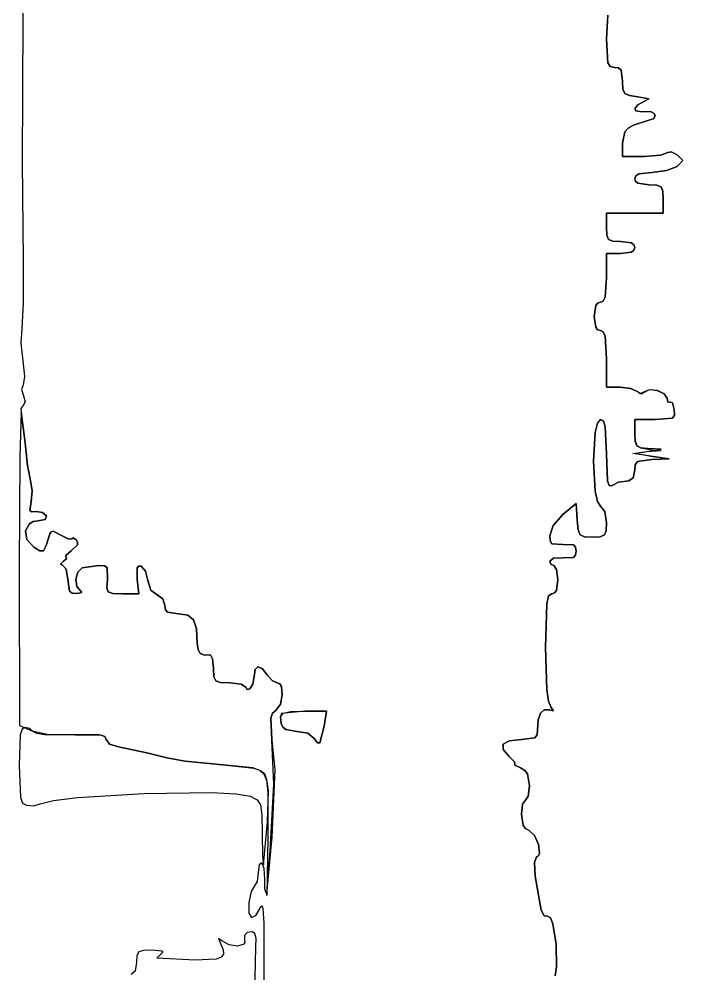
# Model space of a CAD drawing. Extents: x 0 to 397, y 0 to 706.
# Drawn here: x 0.4 to 58.2, y 243.5 to 326.6 of the extents above; entities that cross this region are included whole.
import ezdxf

# ---------------------------------------------------------------- set-up
doc = ezdxf.new("R2010")
doc.units = 0

msp = doc.modelspace()

# ---------------------------------------------------------------- linework, layer by layer
at = {"layer": 'Layer 1', "color": 7}
for points in [[(0.762, 345.369106), (0.611364, 314.148253), (0.712964, 305.681581), (0.715125, 301.882603), (0.576792, 299.684355), (0.506677, 298.418764), (0.6731, 296.862131), (0.824883, 295.507772), (0.696737, 294.779682), (0.569472, 294.372797), (0.723195, 293.83071), (0.882033, 293.305247), (0.700617, 292.978751), (0.506898, 292.724574), (0.545748, 292.425948), (0.892176, 289.69086), (1.085454, 287.742026), (1.350434, 286.432955), (1.491942, 285.547085), (1.38924, 284.615443), (1.286758, 283.831791), (1.468615, 283.721134), (1.840443, 283.72997), (2.400213, 283.65646), (2.724504, 283.368372), (2.608573, 283.044434), (2.010835, 282.9274), (1.584096, 282.859507), (1.257444, 282.674111), (0.921897, 282.060492), (1.039185, 281.305917), (1.644298, 280.629757), (2.162827, 280.310493), (2.469093, 280.316402), (2.70842, 280.769854), (3.02613, 281.793219), (3.134162, 281.983493), (3.321008, 282.027948), (4.050597, 281.664455), (4.677969, 281.337782), (4.938892, 281.369885), (5.051252, 281.460549), (5.321303, 281.274988), (5.452085, 281.067819), (5.428019, 280.849273), (4.890209, 280.322487), (4.416207, 279.918248), (4.41925, 279.747106), (4.50621, 279.642684), (4.233336, 279.39962), (3.946748, 279.141872), (4.145141, 279.052134), (4.466037, 278.712056), (4.586114, 277.812119), (4.728989, 276.804806), (4.970091, 276.635731), (5.379865, 276.605265), (5.811047, 276.677144), (5.732642, 276.810935), (5.391175, 277.19887), (5.305958, 277.82235), (5.463363, 278.445565), (5.849765, 278.832706), (7.29933, 279.046842), (7.776892, 279.011922), (8.026581, 278.85083), (8.046866, 277.812119), (7.986392, 277.098741), (8.102032, 276.732133), (8.515526, 276.596837), (9.348617, 276.577396), (10.794301, 276.577396), (10.645076, 277.856216), (10.632376, 278.825342), (10.756995, 278.988253), (10.980568, 278.975581), (11.354689, 278.544663), (11.573235, 277.732744), (11.825912, 276.876023), (12.366986, 276.470151), (12.861228, 276.134483), (13.052786, 275.552223), (13.101993, 275.181856), (13.283459, 274.956249), (14.246234, 274.813506), (15.037179, 274.698881), (15.533212, 274.294702), (15.791716, 273.510515), (15.870071, 272.255865), (15.935093, 271.714395), (16.135978, 271.37639), (16.491776, 271.22518), (17.021538, 271.244098), (17.208467, 270.910811), (17.286122, 270.051003), (17.312884, 269.349532), (17.475079, 268.981601), (17.895574, 268.83969), (18.697234, 268.81628), (19.693832, 268.706478), (20.108346, 268.442688), (20.211975, 268.242928), (20.461124, 268.287113), (20.710273, 268.693998), (20.813902, 269.366261), (20.90762, 269.96584), (21.158831, 270.19573), (21.522622, 270.049779), (21.95408, 269.521836), (22.395847, 269.023537), (22.8392, 268.81628), (23.052615, 268.728625), (23.195225, 268.494254), (23.277836, 267.756932), (23.106645, 266.947444), (22.701264, 266.408923), (22.413089, 266.156852), (22.272022, 265.727709), (22.365067, 263.833644), (22.636706, 261.231553), (22.370932, 255.37557), (21.90328, 250.471824), (21.765212, 250.834965), (21.741708, 251.707958), (21.689806, 252.638631), (21.483122, 253.139884), (21.259681, 252.969757), (21.16668, 252.285808), (21.073899, 251.51005), (20.850944, 251.118466), (20.576527, 250.646846), (20.360582, 249.678073), (20.354039, 248.746155), (20.590549, 248.357361), (20.981246, 248.540728), (21.437261, 249.325295), (21.516026, 249.377518), (21.580172, 249.138535), (21.665949, 247.88003), (21.676885, 242.892389)], [(47.05546, 243.288156), (47.156833, 244.064516), (47.123865, 246.040139), (46.840799, 247.817192), (46.62955, 248.345339), (46.384663, 248.480745), (46.075298, 248.515438), (45.825598, 249.000916), (45.305162, 251.971131), (45.233901, 253.174236), (45.407115, 253.646826), (45.587103, 253.736958), (45.666848, 253.976431), (45.57733, 254.71786), (45.242015, 255.500035), (44.764353, 255.951877), (44.456075, 256.115644), (44.24943, 256.391792), (44.09725, 257.374631), (44.200879, 258.229941), (44.450028, 258.585718), (44.699177, 258.951813), (44.802806, 259.83173), (44.635854, 260.88292), (44.391742, 261.183785), (44.009055, 261.397006), (43.5377, 261.628869), (43.519047, 261.738495), (43.498189, 261.944561), (43.021983, 262.409126), (42.501343, 263.003618), (42.526374, 263.467769), (43.073229, 263.769664), (44.118064, 263.877388), (45.276499, 264.019734), (45.46486, 264.277438), (45.508362, 264.730405), (45.573091, 265.598735), (45.764258, 266.179794), (46.077332, 266.465841), (46.507782, 266.44914), (46.895529, 266.37563), (46.654891, 266.718309), (46.456508, 267.205992), (46.31931, 268.201476), (46.213918, 271.885449), (46.312078, 275.707269), (46.473177, 276.397722), (46.743085, 276.577396), (46.981739, 276.649076), (47.14631, 276.871436), (47.272252, 277.812119), (47.168623, 278.684142), (46.919474, 279.046842), (46.670325, 279.158276), (46.566696, 279.426078), (46.894691, 279.664203), (47.713224, 279.690662), (48.642618, 279.731452), (48.814156, 279.929432), (48.859753, 280.281565), (48.814156, 280.633698), (48.642618, 280.831678), (47.713224, 280.872468), (46.758563, 280.923577), (46.602817, 281.173052), (46.566696, 281.634821), (46.867439, 282.535772), (47.713224, 283.47985), (48.859753, 284.44752), (48.968056, 282.982081), (49.054211, 282.156398), (49.229464, 281.718827), (49.604743, 281.546434), (50.290973, 281.516288), (50.96802, 281.544334), (51.331404, 281.694882), (51.478226, 282.067548), (51.505588, 282.761947), (51.365491, 283.73191), (50.976421, 284.210806), (50.719792, 284.620815), (50.536485, 285.514966), (50.389839, 288.091408), (50.536485, 290.611561), (50.719792, 291.435349), (50.976421, 291.74685), (51.240078, 291.619403), (51.401871, 291.155374), (51.505588, 288.727423), (51.598545, 286.403013), (51.734188, 285.997269), (51.94656, 285.988102), (52.559821, 286.28545), (53.445867, 286.411083), (53.829513, 286.685588), (53.975034, 287.337125), (54.019445, 287.811512), (54.218407, 288.084485), (55.47434, 288.271987), (56.973647, 288.324903), (55.386146, 288.557384), (53.798645, 288.789512), (55.033368, 288.976837), (56.268091, 289.164515), (55.121562, 289.22096), (54.493403, 289.283699), (54.149174, 289.456439), (54.004507, 289.834231), (53.975034, 290.512127), (53.975034, 291.74685), (55.750918, 291.74685), (57.25803, 291.873453), (57.435307, 292.140203), (57.407564, 292.639026), (57.250975, 293.197032), (57.042791, 293.285668), (56.869357, 293.2731), (56.797258, 293.587293), (56.545319, 294.007082), (55.953854, 294.281516), (55.269388, 294.345275), (54.738446, 294.13304), (54.432499, 293.992502), (54.170473, 294.185604), (53.646465, 294.45645), (52.719497, 294.569074), (51.505588, 294.569074), (51.505588, 297.03852), (51.398432, 299.008256), (51.236209, 299.397745), (50.976421, 299.507966), (50.737767, 299.579646), (50.573196, 299.802006), (50.447254, 300.742689), (50.573196, 301.683372), (50.737767, 301.905732), (50.976421, 301.977412), (51.232786, 302.076614), (51.395389, 302.41834), (51.505588, 304.09408), (51.505588, 306.210748), (52.740311, 306.210748), (53.680994, 306.33669), (53.903354, 306.501261), (53.975034, 306.739915), (53.903354, 306.978569), (53.680994, 307.14314), (52.740311, 307.269082), (52.051341, 307.296659), (51.682021, 307.445515), (51.533165, 307.814835), (51.505588, 308.503805), (51.505588, 309.738528), (53.975034, 309.738528), (56.44448, 309.738528), (56.44448, 310.973251), (56.416903, 311.662221), (56.268047, 312.031541), (55.898727, 312.180397), (55.209757, 312.207974), (54.269074, 312.333916), (54.046714, 312.498487), (53.975034, 312.737141), (54.05566, 312.983115), (54.31498, 313.148921), (55.47434, 313.277597), (56.734508, 313.437538), (57.658389, 313.806764), (58.166919, 314.322834), (57.658389, 314.829115), (57.140335, 315.089156), (56.856172, 315.005504), (56.211691, 314.773861), (54.827698, 314.67742), (52.9167, 314.67742), (52.919522, 315.823948), (53.117254, 316.825132), (53.409167, 317.143956), (53.87167, 317.41145), (55.27996, 317.852422), (55.604163, 317.956051), (55.738924, 318.2052), (55.650685, 318.42777), (55.393378, 318.567327), (54.416006, 318.584436), (54.034268, 318.638472), (53.995495, 318.874905), (54.255173, 319.183768), (54.768784, 319.455092), (55.19106, 319.705829), (54.239617, 319.870312), (53.507697, 319.977551), (53.111301, 320.169424), (52.948334, 320.550408), (52.9167, 321.22498), (52.777176, 322.198603), (52.561298, 322.386485), (52.211144, 322.438536), (51.831522, 322.510211), (51.618918, 322.835455), (51.505588, 324.907982), (51.618918, 326.980509)], [(51.618918, 326.980509), (51.505588, 324.907982), (51.618918, 322.835455), (51.831522, 322.510211), (52.211144, 322.438536), (52.561298, 322.386485), (52.777176, 322.198603), (52.9167, 321.22498), (52.948334, 320.550408), (53.111301, 320.169424), (53.507697, 319.977551), (54.239617, 319.870312), (55.19106, 319.705829), (54.768784, 319.455092), (54.255173, 319.183768), (53.995495, 318.874905), (54.034268, 318.638472), (54.416006, 318.584436), (55.393378, 318.567327), (55.650685, 318.42777), (55.738924, 318.2052), (55.604163, 317.956051), (55.27996, 317.852422), (53.87167, 317.41145), (53.409167, 317.143956), (53.117254, 316.825132), (52.919522, 315.823948), (52.9167, 314.67742), (54.827698, 314.67742), (56.211691, 314.773861), (56.856172, 315.005504), (57.140335, 315.089156), (57.658389, 314.829115), (58.166919, 314.322834), (57.658389, 313.806764), (56.734508, 313.437538), (55.47434, 313.277597), (54.31498, 313.148921), (54.05566, 312.983115), (53.975034, 312.737141), (54.046714, 312.498487), (54.269074, 312.333916), (55.209757, 312.207974), (55.898727, 312.180397), (56.268047, 312.031541), (56.416903, 311.662221), (56.44448, 310.973251), (56.44448, 309.738528), (53.975034, 309.738528), (51.505588, 309.738528), (51.505588, 308.503805), (51.533165, 307.814835), (51.682021, 307.445515), (52.051341, 307.296659), (52.740311, 307.269082), (53.680994, 307.14314), (53.903354, 306.978569), (53.975034, 306.739915), (53.903354, 306.501261), (53.680994, 306.33669), (52.740311, 306.210748), (51.505588, 306.210748), (51.505588, 304.09408), (51.395389, 302.41834), (51.232786, 302.076614), (50.976421, 301.977412), (50.737767, 301.905732), (50.573196, 301.683372), (50.447254, 300.742689), (50.573196, 299.802006), (50.737767, 299.579646), (50.976421, 299.507966), (51.236209, 299.397745), (51.398432, 299.008256), (51.505588, 297.03852), (51.505588, 294.569074), (52.669755, 294.569074), (53.604573, 294.45645), (54.217392, 294.185604), (54.553502, 293.996339), (54.808648, 294.138332), (55.256142, 294.359761), (55.924529, 294.289718), (56.532129, 294.006222), (56.797258, 293.587293), (56.869357, 293.2731), (57.042791, 293.285668), (57.250975, 293.197032), (57.407564, 292.639026), (57.435307, 292.140203), (57.25803, 291.873453), (55.750918, 291.74685), (53.975034, 291.74685), (53.975034, 290.534352), (54.007434, 289.875506), (54.156979, 289.491893), (54.502184, 289.290843), (55.121562, 289.179684), (56.268091, 289.037515), (55.033368, 288.928154), (54.16743, 288.800669), (55.386146, 288.571848), (56.973647, 288.324903), (55.47434, 288.271987), (54.218407, 288.084485), (54.019445, 287.811512), (53.975034, 287.337125), (53.829513, 286.685588), (53.445867, 286.411083), (52.559821, 286.28545), (51.94656, 285.988102), (51.734188, 285.997269), (51.598545, 286.403013), (51.505588, 288.727423), (51.401871, 291.155374), (51.240078, 291.619403), (50.976421, 291.74685), (50.719792, 291.435349), (50.536485, 290.611561), (50.389839, 288.091408), (50.536485, 285.514966), (50.719792, 284.620815), (50.976421, 284.210806), (51.365491, 283.73191), (51.505588, 282.761947), (51.478226, 282.067548), (51.331404, 281.694882), (50.96802, 281.544334), (50.290973, 281.516288), (49.604743, 281.546434), (49.229464, 281.718827), (49.054211, 282.156398), (48.968056, 282.982081), (48.859753, 284.44752), (47.713224, 283.47985), (46.867439, 282.535772), (46.566696, 281.634821), (46.602817, 281.173052), (46.758563, 280.923577), (47.713224, 280.872468), (48.642618, 280.831678), (48.814156, 280.633698), (48.859753, 280.281565), (48.814156, 279.929432), (48.642618, 279.731452), (47.713224, 279.690662), (46.894691, 279.664203), (46.566696, 279.426078), (46.670325, 279.158276), (46.919474, 279.046842), (47.168623, 278.684142), (47.272252, 277.812119), (47.14631, 276.871436), (46.981739, 276.649076), (46.743085, 276.577396), (46.473177, 276.397722), (46.312078, 275.707269), (46.213918, 271.885449), (46.31931, 268.201476), (46.456508, 267.205992), (46.654891, 266.718309), (46.895529, 266.37563), (46.507782, 266.44914), (46.077332, 266.465841), (45.764258, 266.179794), (45.573091, 265.598735), (45.508362, 264.730405), (45.46486, 264.277438), (45.276499, 264.019734), (44.118064, 263.877388), (43.073229, 263.769664), (42.526374, 263.467769), (42.501343, 263.003618), (43.021983, 262.409126), (43.498189, 261.944561), (43.519047, 261.738495), (43.5377, 261.628869), (44.009055, 261.397006), (44.391742, 261.183785), (44.635854, 260.88292), (44.802806, 259.83173), (44.699177, 258.951813), (44.450028, 258.585718), (44.200879, 258.229941), (44.09725, 257.374631), (44.24943, 256.391792), (44.456075, 256.115644), (44.764353, 255.951877), (45.242015, 255.500035), (45.57733, 254.71786), (45.666848, 253.976431), (45.587103, 253.736958), (45.407115, 253.646826), (45.233901, 253.174236), (45.305162, 251.971131), (45.825598, 249.000916), (46.075298, 248.515438), (46.384663, 248.480745), (46.62955, 248.345339), (46.840799, 247.817192), (47.123865, 246.040139), (47.156833, 244.064516), (47.05546, 243.288156)], [(0.364772, 278.839761), (0.397934, 265.088122), (1.447095, 264.623513), (2.931144, 264.312099), (5.216881, 264.28273), (7.416452, 264.281539), (7.82713, 264.138714), (7.937505, 263.877388), (8.220345, 263.460316), (8.995839, 263.238507), (11.465285, 262.724157), (13.229175, 262.273659), (14.816676, 262.000256), (18.679595, 261.620667), (20.78859, 261.373502), (21.382613, 261.172347), (21.718072, 260.908056), (21.893811, 260.354233), (22.003205, 259.251631), (22.027458, 255.32111), (21.926211, 250.295435), (22.222192, 254.175993), (22.551995, 259.999388), (22.364009, 263.833644), (22.271889, 265.727576), (22.413171, 266.156902), (22.701264, 266.408923), (23.106645, 266.947444), (23.277836, 267.756932), (23.195225, 268.494254), (23.052615, 268.728625), (22.8392, 268.81628), (22.395847, 269.023537), (21.95408, 269.521836), (21.522622, 270.049779), (21.158831, 270.19573), (20.90762, 269.96584), (20.813902, 269.366261), (20.710273, 268.693998), (20.461124, 268.287113), (20.211975, 268.242928), (20.108346, 268.442688), (19.693832, 268.706478), (18.697234, 268.81628), (17.895574, 268.83969), (17.475079, 268.981601), (17.312884, 269.349532), (17.286122, 270.051003), (17.208467, 270.910811), (17.021538, 271.244098), (16.491776, 271.22518), (16.135978, 271.37639), (15.935093, 271.714395), (15.870071, 272.255865), (15.791716, 273.510515), (15.533212, 274.294702), (15.037179, 274.698881), (14.246234, 274.813506), (13.283459, 274.956249), (13.101993, 275.181856), (13.052786, 275.552223), (12.861228, 276.134483), (12.366986, 276.470151), (11.825912, 276.876023), (11.573235, 277.732744), (11.354689, 278.544663), (10.980568, 278.975581), (10.756995, 278.988253), (10.632376, 278.825342), (10.645076, 277.856216), (10.794301, 276.577396), (9.348617, 276.577396), (8.515526, 276.596837), (8.102032, 276.732133), (7.986392, 277.098741), (8.046866, 277.812119), (8.026581, 278.85083), (7.776892, 279.011922), (7.29933, 279.046842), (5.849765, 278.832706), (5.463363, 278.445565), (5.305958, 277.82235), (5.391175, 277.19887), (5.732642, 276.810935), (5.811047, 276.677144), (5.379865, 276.605265), (4.970091, 276.635731), (4.728989, 276.804806), (4.586114, 277.812119), (4.466037, 278.712056), (4.145141, 279.052134), (3.946748, 279.141872), (4.233336, 279.39962), (4.50621, 279.642684), (4.41925, 279.747106), (4.416207, 279.918248), (4.890209, 280.322487), (5.428019, 280.849273), (5.452085, 281.067819), (5.321303, 281.274988), (5.051252, 281.460549), (4.938892, 281.369885), (4.677969, 281.337782), (4.050597, 281.664455), (3.321008, 282.027948), (3.134162, 281.983493), (3.02613, 281.793219), (2.70842, 280.769854), (2.469093, 280.316402), (2.162827, 280.310493), (1.644298, 280.629757), (1.039185, 281.305917), (0.921897, 282.060492), (1.257444, 282.674111), (1.584096, 282.859507), (2.010835, 282.9274), (2.608573, 283.044434), (2.724504, 283.368372), (2.400213, 283.65646), (1.840443, 283.72997), (1.468615, 283.721134), (1.286758, 283.831791), (1.38924, 284.615443), (1.491942, 285.547085), (1.350434, 286.432955), (1.084748, 287.754197), (0.889706, 289.732135), (0.538339, 292.38432), (0.401946, 288.490974), (0.364772, 278.839761)], [(26.91555, 265.023916), (26.558098, 263.58811), (26.344348, 263.572444), (26.061475, 263.968405), (25.500955, 264.422915), (24.541707, 264.582944), (23.588192, 264.735917), (23.331883, 264.947722), (23.186334, 265.268039), (23.108359, 265.842902), (23.340145, 266.168593), (24.013521, 266.313706), (25.260316, 266.346834), (27.119456, 266.346834), (26.91555, 265.023916)], [(23.203973, 266.149984), (23.117763, 265.809685), (23.186334, 265.268039), (23.331883, 264.947722), (23.588192, 264.735917), (24.541707, 264.582944), (25.500955, 264.422915), (26.061475, 263.968405), (26.344348, 263.572444), (26.558098, 263.58811), (26.91555, 265.023916), (27.119456, 266.346834), (25.260316, 266.346834), (23.203973, 266.149984)], [(0.352778, 261.625606), (0.463021, 258.842981), (0.66115, 258.339777), (1.00824, 258.143687), (1.627806, 258.110394), (2.197101, 258.27104), (3.34087, 258.569107), (5.440691, 258.828165), (11.248988, 259.183941), (17.102992, 259.24775), (19.259946, 259.141848), (20.483702, 258.928971), (21.077736, 258.634341), (21.385755, 258.189063), (21.501687, 257.29697), (21.519458, 255.661894), (21.556941, 253.700536), (21.646811, 252.970551), (21.982303, 256.689889), (22.066727, 259.365523), (21.969429, 260.211202), (21.732183, 260.798871), (21.319783, 261.181091), (20.697022, 261.410422), (18.679595, 261.620667), (14.816676, 262.000256), (13.229175, 262.273659), (11.465285, 262.724157), (8.995839, 263.238507), (8.220345, 263.460316), (7.937505, 263.877388), (7.816899, 264.140378), (7.362124, 264.28348), (4.892325, 264.284494), (2.575368, 264.29468), (1.911395, 264.392295), (1.608315, 264.549077), (1.290418, 264.822172), (0.861131, 264.935722), (0.610251, 264.790736), (0.454554, 264.273249), (0.352778, 261.625606)], [(20.848474, 240.417651), (20.98006, 245.807746), (20.996156, 246.551352), (20.890808, 246.979278), (20.639145, 247.13197), (20.216296, 247.049877)], [(20.216296, 247.049877), (19.97601, 246.794202), (19.98946, 246.391946), (20.003438, 246.177643), (19.880292, 246.020146), (19.348154, 245.879757), (18.644102, 245.979147), (18.019195, 246.326683), (17.713072, 246.544302), (17.923945, 246.043049), (18.128473, 245.555613), (18.154904, 245.181312), (17.963483, 244.911471), (17.514458, 244.737418), (15.684576, 244.64198), (12.34723, 244.825612), (12.700008, 245.180154), (12.880437, 245.341159), (12.819732, 245.447692), (11.906257, 245.52764), (11.178206, 245.504241), (10.781381, 245.373785), (10.616264, 245.056996), (10.58334, 244.474598), (10.455546, 243.700824), (10.108148, 243.416264)]]:
    msp.add_lwpolyline(points, dxfattribs=at)

doc.saveas('drawing.dxf')
